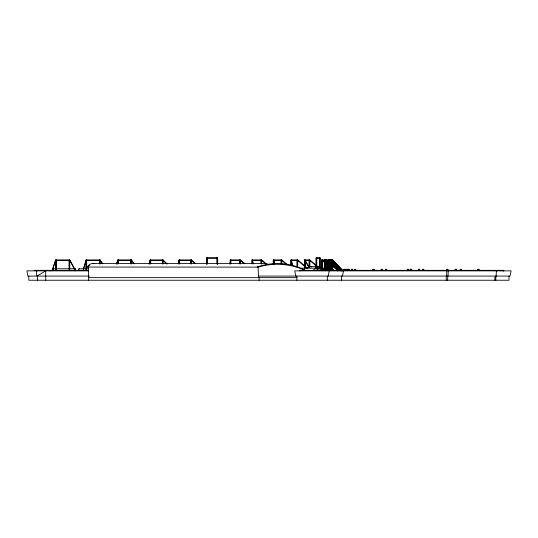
<?xml version="1.0" encoding="UTF-8"?>
<svg xmlns="http://www.w3.org/2000/svg" width="538" height="538" viewBox="0 0 538 538"><rect width="100%" height="100%" fill="white"/><g stroke="black" fill="none" stroke-linecap="round" stroke-linejoin="round"><path stroke-width="0.81" d="M53.168 270.338L53.37 268.778L75.549 268.778L75.717 270.863M75.347 270.338L75.549 268.778M446.56 276.075L446.849 270.863M447.999 276.075L448.282 270.863M496.117 276.075L496.399 270.863M178.777 263.923L179.215 259.915L179.215 263.923M178.865 263.64L179.215 260.432M328.254 276.075L329.216 270.863M342.477 276.075L343.513 270.863M229.854 263.923L230.876 259.915L230.876 263.734M230.062 263.64L230.876 260.432M83.215 269.538L86.167 259.915L86.167 269.538M83.464 269.256L86.167 260.432M149.1 263.64L150.277 259.915L150.277 263.923M149.1 264.158L150.277 260.432M52.146 270.338L55.649 259.915L55.649 269.538M52.394 270.116L55.649 260.432M116.511 263.64L117.883 259.915L117.883 263.923M116.511 264.158L117.883 260.432M45.75 270.338L45.75 270.863L36.86 276.075L36.315 270.863M206.955 258.274L217.258 258.274M316.243 258.274L319.969 258.274M55.589 259.915L69.765 259.915L74.668 268.953M102.825 263.822L100.014 259.915L86.046 259.915L86.046 269.538M134.365 263.822L131.38 259.915L117.721 259.915L117.721 263.923M167.204 263.97L163.027 259.915L150.048 259.915L150.048 263.923M195.697 263.755L191.38 259.915L178.946 259.915L178.946 263.923M244.803 263.755L240.365 259.915L230.136 259.915L230.136 263.923M266.619 264.084L261.663 259.915L251.905 259.915L251.905 263.923M287.238 264.602L281.771 259.915L273.23 259.915L273.23 263.923M307.474 268.254L297.736 259.915L290.883 259.915L290.883 264.723M318.422 267.211L309.807 259.915L304.528 259.915L304.528 267.931M330.688 263.203L326.909 259.915L321.63 259.915L321.63 270.338M331.28 260.432L341.825 270.863L341.825 270.338L331.28 259.915L327.985 259.915L327.985 270.338M56.107 260.432L69.247 260.432M86.557 260.432L99.51 260.432M118.219 260.432L130.882 260.432M150.512 260.432L162.557 260.432M179.389 260.432L190.936 260.432M230.499 260.432L240.009 260.432M252.255 260.432L261.32 260.432M273.526 260.432L281.468 260.432M291.119 260.432L297.501 260.432M304.703 260.432L309.632 260.432M321.764 260.432L326.842 260.432M328.086 260.432L331.179 260.432M331.482 260.432L332.618 260.432L342.719 270.863L342.719 270.338L332.645 259.915L331.462 259.915L331.462 270.338M92.818 263.526L267.117 263.526M309.922 266.619L317.965 266.619M93.962 263.741A60.404 16.039 90 0 0 87.203 267.05L258.644 267.124M300.722 268.18L330.406 268.18M78.985 268.778L88.097 268.778M34.176 270.338L88.649 270.338M88.649 270.863L26.9 270.863L27.862 276.075L89.409 276.075M258.516 276.075L510.058 276.075L511.1 270.863L294.737 270.863L295.806 276.075M495.828 276.915L494.873 276.915L494.873 280.244M296.929 277.642L88.568 277.642L88.434 267.124M87.203 267.05L87.425 267.124A67.136 17.828 90 0 1 89.604 265.214M261.663 260.432L266.001 264.084M309.807 260.432L317.803 267.211M325.806 260.432L338.032 270.863L338.032 270.338L325.806 259.915L325.806 270.338M297.736 260.432L306.862 268.254M281.771 260.432L286.626 264.602M240.365 260.432L244.171 263.728M328.496 260.432L340.467 270.863L340.467 270.338L328.496 259.915L328.496 270.338M331.953 264.306L338.879 270.338M326.909 260.432L330.688 263.728M331.953 264.824L338.254 270.311M322.134 260.432L334.105 270.863L334.105 270.338L322.134 259.915L322.134 270.338M191.38 260.432L195.079 263.728M332.719 261.562L335.712 264.306M341.099 269.242L342.262 270.863L331.98 260.432M332.121 261.535L341.099 269.767M163.027 260.432L166.605 263.909M342.262 270.338L331.98 259.915L332.007 270.338M330.857 261.071L329.754 259.915L329.801 270.338A2.952 2.919 -90 0 0 325.739 269.195A2.952 2.952 0 0 1 329.902 270.338M331.959 262.228L339.666 270.338M329.754 260.432L330.857 261.596M331.959 262.752L339.115 270.284M53.37 268.778L53.544 269.894M131.38 260.432L133.868 263.694M325.954 261.219L330.419 267.083M325.954 261.737L330.419 267.601M100.014 260.432L102.354 263.694M308.792 266.861L305.019 259.915L305.019 267.931M305.019 260.432L308.792 267.386M69.765 260.432L74.668 269.471M252.685 261.515L253.257 263.923M252.685 262.04L253.068 263.64M292.504 265.53L291.347 259.915L291.347 264.723M291.347 260.432L292.342 265.247M274.326 263.923L273.654 259.915L273.654 263.923M273.654 260.432L274.192 263.64M258.072 267.124L258.59 277.642M509.015 276.075L509.015 280.244L28.823 280.244L28.823 276.075M503.81 270.863L503.81 270.338L299.713 270.338L299.713 270.863M503.433 270.338L503.433 270.863M503.306 270.338L503.306 270.863M502.189 270.338L502.189 270.863M500.172 270.338L500.172 270.863M497.515 270.338L497.515 270.863M495.828 276.075L495.828 280.244M494.395 270.338L494.395 270.863M479.076 270.338L479.076 269.296L477.791 269.296L477.791 270.338M478.793 269.296L478.793 270.338M478.074 269.296L478.074 270.338M461.51 270.338L461.51 269.296L460.219 269.296L460.219 270.338M460.508 269.296L460.508 270.338M456.412 270.338L456.412 269.296L455.121 269.296L455.121 270.338M456.123 269.296L456.123 270.338M455.41 269.296L455.41 270.338M448.067 270.338L448.067 269.296L446.775 269.296L446.775 270.338M447.71 276.075L447.71 280.244M447.065 269.296L447.065 270.338M446.278 276.075L446.278 280.244M423.883 270.338L423.883 269.296L422.592 269.296L422.592 270.338M422.881 269.296L422.881 270.338M419.781 270.338L419.781 269.296L418.49 269.296L418.49 270.338M419.492 269.296L419.492 270.338M418.779 269.296L418.779 270.338M411.826 270.338L411.826 269.296L410.084 269.296L410.084 270.338M411.543 269.296L411.543 270.338M411.375 269.296L411.375 270.338M410.824 269.296L410.824 270.338M410.541 269.296L410.541 270.338M410.373 269.296L410.373 270.338M408.571 270.338L408.571 269.296L407.279 269.296L407.279 270.338M408.281 269.296L408.281 270.338M407.569 269.296L407.569 270.338M386.829 270.338L386.829 269.296L385.538 269.296L385.538 270.338M385.827 269.296L385.827 270.338M382.431 270.338L382.431 269.296L381.139 269.296L381.139 270.338M381.429 269.296L381.429 270.338M374.179 270.338L374.179 269.296L372.888 269.296L372.888 270.338M373.89 269.296L373.89 270.338M373.177 269.296L373.177 270.338M355.853 270.338L355.853 269.296L354.562 269.296L354.562 270.338M355.564 269.296L355.564 270.338M354.851 269.296L354.851 270.338M352.773 270.338L352.773 269.296L351.482 269.296L351.482 270.338M351.771 269.296L351.771 270.338M349.27 270.338L349.27 269.296L347.978 269.296L347.978 270.338M348.98 269.296L348.98 270.338M348.268 269.296L348.268 270.338M347.622 270.338L347.622 269.296L346.337 269.296L346.337 270.338M347.34 269.296L347.34 270.338M346.62 269.296L346.62 270.338M345.672 270.338L345.672 269.296L343.493 269.296L343.493 270.338M344.784 269.296L344.784 270.338M344.67 269.296L344.67 270.338M343.782 269.296L343.782 270.338M341.442 276.075L341.442 280.244M341.226 270.338L341.226 270.863M341.132 270.338L341.132 270.863M337.682 270.338L337.682 270.863M337.575 270.338L337.575 270.863M332.094 261.26L332.094 270.338M331.28 259.915L331.28 270.338M331.179 259.915L331.179 270.338M331.146 270.338L331.146 270.863M330.924 259.915L330.924 270.338M330.769 259.915L330.769 270.338M330.668 259.915L330.668 270.338M329.276 259.915L329.276 269.511L329.236 260.715M328.597 259.915L328.597 270.338M328.086 259.915L328.086 270.338M327.292 276.075L327.292 280.244M326.909 259.915L326.909 269.538M326.842 259.915L326.842 269.511M326.391 259.915L326.391 269.538M326.324 259.915L326.324 269.511M325.672 259.915L325.631 270.863M325.167 259.915L325.167 270.338M325.033 259.915L325.033 269.511M324.441 259.915L324.441 269.538M322.793 270.338L322.793 270.863M322.269 259.915L322.269 270.338M321.764 259.915L321.764 270.338M320.097 268.18L320.097 257.756L316.115 257.756L316.115 267.379M319.969 257.756L319.969 268.18M319.592 257.756L319.592 267.379M319.464 257.756L319.464 267.359M316.748 257.756L316.748 267.359M316.62 257.756L316.62 267.379M316.243 257.756L316.243 267.359M309.807 259.915L309.807 267.13M309.632 259.915L309.632 267.036M309.316 259.915L309.316 267.13M309.142 259.915L309.142 267.036M305.194 259.915L305.194 267.863M304.703 259.915L304.703 267.863M300.177 270.338L300.177 270.863M297.736 259.915L297.736 266.33M297.501 259.915L297.501 266.216M297.272 259.915L297.272 266.33M297.037 259.915L297.037 266.216M296.868 276.075L296.868 280.244M291.583 259.915L291.583 264.561M291.119 259.915L291.119 264.561M281.771 259.915L281.771 263.923M281.34 259.915L281.34 263.923M281.044 259.915L281.044 263.734M273.95 259.915L273.95 263.734M273.526 259.915L273.526 263.734M261.663 259.915L261.663 263.923M261.32 259.915L261.273 263.923M260.923 259.915L260.923 263.734M259.108 277.642L259.108 280.244M252.645 259.915L252.645 263.734M252.255 259.915L252.255 263.734M240.365 259.915L240.365 263.923M239.995 259.915L239.995 263.923M239.632 259.915L239.632 263.734M230.499 259.915L230.513 263.923M217.655 264.171L217.655 257.756L206.558 257.756L206.558 264.171M217.312 257.756L217.312 264.171M216.915 257.756L216.915 264.057M207.298 257.756L207.298 264.057M206.901 257.756L206.901 264.171M191.38 259.915L191.38 263.923M191.111 259.915L191.111 263.923M190.667 259.915L190.667 263.734M179.658 259.915L179.658 263.734M179.389 259.915L179.389 263.734M163.027 259.915L163.027 263.923M162.792 259.915L162.792 263.923M162.557 259.915L162.557 263.734M162.328 259.915L162.328 263.734M150.741 259.915L150.741 263.734M150.512 259.915L150.512 263.734M131.38 259.915L131.38 263.923M131.218 259.915L131.218 263.923M130.882 259.915L130.882 263.734M130.721 259.915L130.721 263.734M118.38 259.915L118.38 263.734M118.219 259.915L118.219 263.734M100.014 259.915L100.014 263.923M99.9 259.915L99.9 263.923M99.51 259.915L99.51 263.734M99.389 259.915L99.389 263.734M88.709 277.642L88.709 280.244M86.672 259.915L86.672 269.511M86.557 259.915L86.557 269.511M74.742 270.338L74.742 270.863M69.705 259.915L69.765 269.538M69.247 259.915L69.247 269.511M69.187 259.915L69.187 269.511M56.167 259.915L56.167 269.511M56.107 259.915L56.107 269.511M50.915 270.338L50.915 270.863M49.9 270.338L49.9 270.863M45.75 280.244L45.69 270.863M37.411 270.338L37.411 270.863M37.411 276.075L37.411 280.244M305.194 270.271A60.404 60.323 90 0 0 257.164 267.05L258.018 267.124A67.136 67.042 -90 0 1 304.804 270.217M322.403 269.195A2.952 2.932 -90 0 1 325.423 269.195M325.813 269.195A2.952 2.932 -90 0 1 329.908 270.338M326.062 269.195A2.952 2.952 0 0 1 330.184 270.338M321.146 269.195A2.952 2.919 -90 0 1 325.214 270.338M320.742 269.195A2.952 2.878 -90 0 1 324.77 270.338M313.284 270.338A2.952 2.878 -90 0 1 318.368 270.338M307.42 268.18A2.952 2.838 -90 0 1 311.381 267.036M315.456 268.18A2.952 2.838 -90 0 1 320.466 268.18M78.494 270.338A2.952 0.551 -90 0 1 79.268 269.195M317.312 269.195A2.952 2.912 -90 0 1 320.305 269.195M322.289 269.195A2.952 2.912 -90 0 1 325.282 269.195M332.645 270.338L332.645 259.915L332.618 270.338M330.406 270.338L330.406 259.915L330.366 270.338"/></g></svg>
